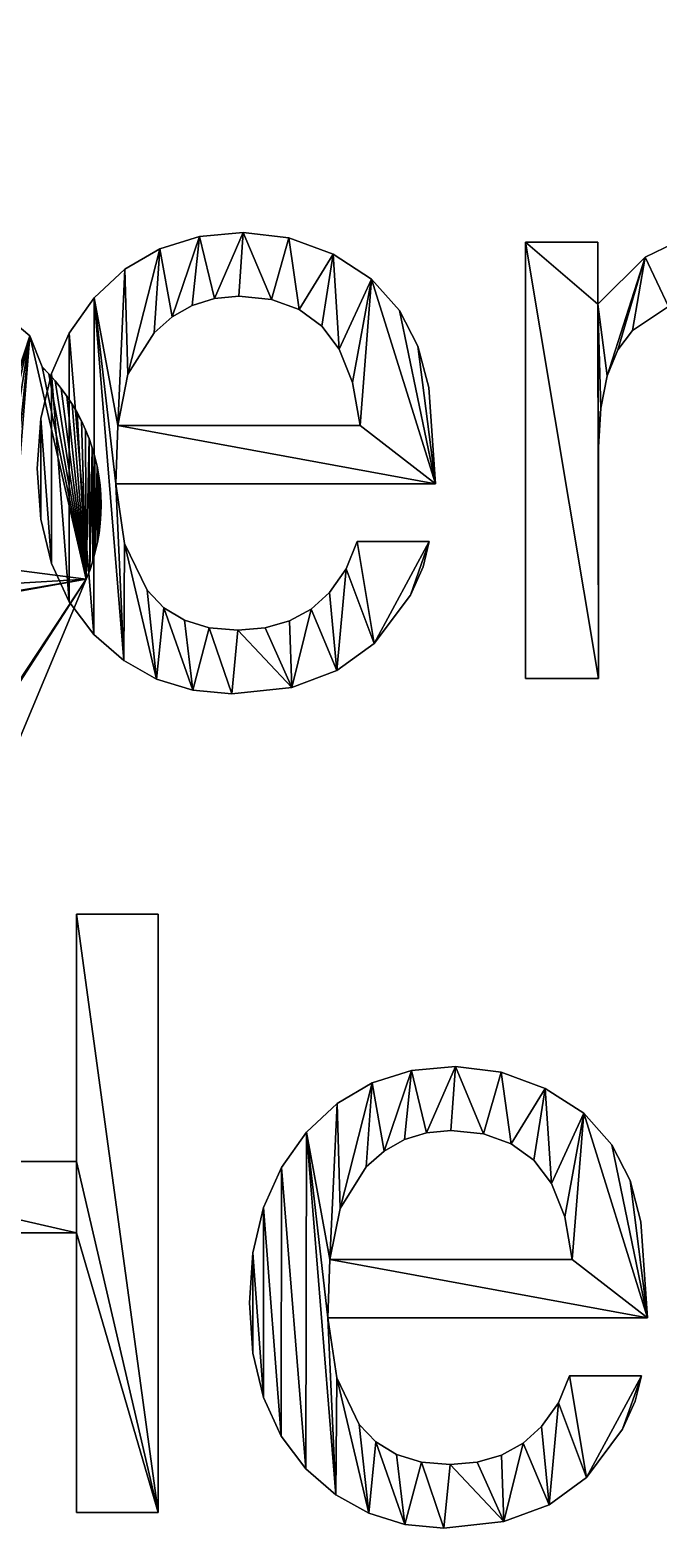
# Model space of a CAD drawing. Header units: millimetres. Extents: x -1 to 126, y -2 to 53.
# Drawn here: x 46.2 to 56.14, y 0.37 to 24.07 of the extents above; entities that cross this region are included whole.
import ezdxf

# ---------------------------------------------------------------- set-up
doc = ezdxf.new("R2010")
doc.units = ezdxf.units.MM
doc.layers.get('0').update_dxf_attribs({"true_color": 0xff5454})
doc.layers.add('pcb', color=7, linetype='Continuous', true_color=0x664400)

# ---------------------------------------------------------------- blocks, each defined once
blk = doc.blocks.new('Group_1')
at = {"color": 18, "true_color": 0x000000}
for p, q in [((48.284, 19.99, 0.051), (48.908, 20.184, 0.051)), ((48.908, 20.184, 0.051), (49.602, 20.249, 0.051)), ((49.602, 20.249, 0.051), (50.325, 20.163, 0.051)), ((50.325, 20.163, 0.051), (51.025, 19.904, 0.051)), ((47.729, 19.666, 0.051), (48.284, 19.99, 0.051)), ((51.025, 19.904, 0.051), (51.633, 19.509, 0.051)), ((54.066, 20.094, 0.051), (55.213, 20.094, 0.051)), ((54.066, 13.194, 0.051), (54.066, 20.094, 0.051)), ((55.213, 20.094, 0.051), (55.213, 19.115, 0.051)), ((47.244, 19.212, 0.051), (47.729, 19.666, 0.051)), ((51.633, 19.509, 0.051), (52.076, 19.012, 0.051)), ((46.849, 18.654, 0.051), (47.244, 19.212, 0.051)), ((49.147, 19.202, 0.051), (48.796, 19.093, 0.051)), ((49.531, 19.238, 0.051), (49.147, 19.202, 0.051)), ((50.048, 19.185, 0.051), (49.531, 19.238, 0.051)), ((48.796, 19.093, 0.051), (48.477, 18.913, 0.051)), ((50.486, 19.028, 0.051), (50.048, 19.185, 0.051)), ((50.844, 18.767, 0.051), (50.486, 19.028, 0.051)), ((52.076, 19.012, 0.051), (52.366, 18.447, 0.051)), ((56.332, 19.078, 0.051), (55.764, 18.696, 0.051)), ((48.477, 18.913, 0.051), (48.191, 18.661, 0.051)), ((51.122, 18.4, 0.051), (50.844, 18.767, 0.051)), ((46.567, 18.018, 0.051), (46.849, 18.654, 0.051)), ((48.191, 18.661, 0.051), (47.777, 18.006, 0.051)), ((55.764, 18.696, 0.051), (55.529, 18.39, 0.051)), ((51.333, 17.873, 0.051), (51.122, 18.4, 0.051)), ((55.529, 18.39, 0.051), (55.361, 17.981, 0.051)), ((46.398, 17.304, 0.051), (46.567, 18.018, 0.051)), ((47.777, 18.006, 0.051), (47.617, 17.195, 0.051)), ((51.451, 17.195, 0.051), (51.333, 17.873, 0.051)), ((55.361, 17.981, 0.051), (55.26, 17.469, 0.051)), ((46.342, 16.512, 0.051), (46.398, 17.304, 0.051)), ((47.617, 17.195, 0.051), (51.451, 17.195, 0.051)), ((46.398, 15.715, 0.051), (46.342, 16.512, 0.051)), ((52.643, 16.274, 0.051), (47.585, 16.274, 0.051)), ((46.566, 15.012, 0.051), (46.398, 15.715, 0.051)), ((51.232, 14.929, 0.051), (51.406, 15.359, 0.051)), ((51.406, 15.359, 0.051), (52.546, 15.359, 0.051)), ((52.546, 15.359, 0.051), (52.449, 14.957, 0.051)), ((46.845, 14.403, 0.051), (46.566, 15.012, 0.051)), ((50.968, 14.554, 0.051), (51.232, 14.929, 0.051)), ((52.449, 14.957, 0.051), (52.246, 14.512, 0.051)), ((48.081, 14.589, 0.051), (48.345, 14.312, 0.051)), ((50.674, 14.292, 0.051), (50.968, 14.554, 0.051)), ((47.237, 13.887, 0.051), (46.845, 14.403, 0.051)), ((48.345, 14.312, 0.051), (48.672, 14.113, 0.051)), ((50.335, 14.104, 0.051), (50.674, 14.292, 0.051)), ((48.672, 14.113, 0.051), (49.063, 13.994, 0.051)), ((49.063, 13.994, 0.051), (49.518, 13.955, 0.051)), ((49.518, 13.955, 0.051), (49.949, 13.992, 0.051)), ((49.949, 13.992, 0.051), (50.335, 14.104, 0.051)), ((47.71, 13.477, 0.051), (47.237, 13.887, 0.051)), ((48.231, 13.184, 0.051), (47.71, 13.477, 0.051)), ((48.802, 13.008, 0.051), (48.231, 13.184, 0.051)), ((55.226, 13.194, 0.051), (54.066, 13.194, 0.051)), ((49.421, 12.95, 0.051), (48.802, 13.008, 0.051)), ((46.961, 5.554, 0.051), (46.961, 9.464, 0.051)), ((46.961, 9.464, 0.051), (48.256, 9.464, 0.051)), ((48.256, 9.464, 0.051), (48.256, 0, 0.051)), ((51.641, 6.795, 0.051), (52.265, 6.99, 0.051)), ((52.265, 6.99, 0.051), (52.959, 7.055, 0.051)), ((52.959, 7.055, 0.051), (53.682, 6.968, 0.051)), ((53.682, 6.968, 0.051), (54.382, 6.71, 0.051)), ((51.086, 6.471, 0.051), (51.641, 6.795, 0.051)), ((54.382, 6.71, 0.051), (54.99, 6.315, 0.051)), ((50.601, 6.017, 0.051), (51.086, 6.471, 0.051)), ((54.99, 6.315, 0.051), (55.433, 5.818, 0.051)), ((50.206, 5.46, 0.051), (50.601, 6.017, 0.051)), ((52.504, 6.007, 0.051), (52.153, 5.899, 0.051)), ((52.888, 6.043, 0.051), (52.504, 6.007, 0.051)), ((53.405, 5.991, 0.051), (52.888, 6.043, 0.051)), ((53.843, 5.834, 0.051), (53.405, 5.991, 0.051)), ((51.834, 5.719, 0.051), (51.548, 5.467, 0.051)), ((52.153, 5.899, 0.051), (51.834, 5.719, 0.051)), ((54.201, 5.572, 0.051), (53.843, 5.834, 0.051)), ((55.433, 5.818, 0.051), (55.723, 5.252, 0.051)), ((42.038, 5.554, 0.051), (46.961, 5.554, 0.051)), ((49.924, 4.824, 0.051), (50.206, 5.46, 0.051)), ((51.548, 5.467, 0.051), (51.134, 4.812, 0.051)), ((54.479, 5.206, 0.051), (54.201, 5.572, 0.051)), ((54.69, 4.679, 0.051), (54.479, 5.206, 0.051)), ((49.755, 4.11, 0.051), (49.924, 4.824, 0.051)), ((51.134, 4.812, 0.051), (50.974, 4.001, 0.051)), ((54.808, 4.001, 0.051), (54.69, 4.679, 0.051)), ((46.961, 4.426, 0.051), (42.038, 4.426, 0.051)), ((46.961, 0, 0.051), (46.961, 4.426, 0.051)), ((49.699, 3.318, 0.051), (49.755, 4.11, 0.051)), ((50.974, 4.001, 0.051), (54.808, 4.001, 0.051)), ((49.755, 2.521, 0.051), (49.699, 3.318, 0.051)), ((56, 3.08, 0.051), (50.942, 3.08, 0.051)), ((49.923, 1.818, 0.051), (49.755, 2.521, 0.051)), ((54.589, 1.735, 0.051), (54.763, 2.165, 0.051)), ((54.763, 2.165, 0.051), (55.903, 2.165, 0.051)), ((55.903, 2.165, 0.051), (55.805, 1.763, 0.051)), ((50.202, 1.208, 0.051), (49.923, 1.818, 0.051)), ((54.324, 1.359, 0.051), (54.589, 1.735, 0.051)), ((55.805, 1.763, 0.051), (55.603, 1.318, 0.051)), ((50.594, 0.693, 0.051), (50.202, 1.208, 0.051)), ((51.438, 1.395, 0.051), (51.702, 1.117, 0.051)), ((54.031, 1.097, 0.051), (54.324, 1.359, 0.051)), ((51.702, 1.117, 0.051), (52.029, 0.919, 0.051)), ((53.691, 0.91, 0.051), (54.031, 1.097, 0.051)), ((52.029, 0.919, 0.051), (52.42, 0.8, 0.051)), ((52.42, 0.8, 0.051), (52.875, 0.76, 0.051)), ((52.875, 0.76, 0.051), (53.306, 0.798, 0.051)), ((53.306, 0.798, 0.051), (53.691, 0.91, 0.051)), ((51.067, 0.282, 0.051), (50.594, 0.693, 0.051)), ((51.588, -0.01, 0.051), (51.067, 0.282, 0.051)), ((48.256, 0, 0.051), (46.961, 0, 0.051)), ((52.159, -0.186, 0.051), (51.588, -0.01, 0.051)), ((52.778, -0.245, 0.051), (52.159, -0.186, 0.051))]:
    blk.add_line(p, q, dxfattribs=at)
for p, q in [((46.418, 18.12, 1.67), (46.226, 18.612, 1.67)), ((46.418, 18.12), (46.226, 18.612)), ((46.226, 18.612, 1.67), (46.226, 18.612)), ((46.418, 18.12, 1.67), (46.418, 18.12)), ((46.525, 18.012, 1.67), (46.525, 18.012)), ((46.626, 17.899, 1.67), (46.626, 17.899)), ((46.722, 17.781, 1.67), (46.722, 17.781)), ((46.812, 17.658, 1.67), (46.812, 17.658)), ((46.895, 17.532, 1.67), (46.895, 17.532)), ((46.972, 17.401, 1.67), (46.972, 17.401)), ((47.042, 17.266, 1.67), (47.042, 17.266)), ((47.106, 17.128, 1.67), (47.106, 17.128)), ((47.162, 16.987, 1.67), (47.162, 16.987)), ((47.211, 16.843, 1.67), (47.211, 16.843)), ((47.253, 16.697, 1.67), (47.253, 16.697)), ((47.288, 16.549, 1.67), (47.288, 16.549)), ((47.315, 16.4, 1.67), (47.315, 16.4)), ((47.335, 16.249, 1.67), (47.335, 16.249)), ((47.347, 16.098, 1.67), (47.347, 16.098)), ((47.352, 15.946, 1.67), (47.352, 15.946)), ((47.338, 15.642, 1.67), (47.338, 15.642)), ((47.349, 15.794, 1.67), (47.349, 15.794)), ((47.32, 15.492, 1.67), (47.32, 15.492)), ((47.26, 15.194, 1.67), (47.26, 15.194)), ((47.294, 15.342, 1.67), (47.294, 15.342)), ((47.22, 15.047, 1.67), (47.22, 15.047)), ((41.729, 1.882, 1.67), (47.117, 14.762, 1.67)), ((41.729, 1.882), (47.117, 14.762)), ((47.117, 14.762, 1.67), (47.117, 14.762)), ((47.172, 14.903, 1.67), (47.172, 14.903))]:
    blk.add_line(p, q)
for points in [[(55.213, 19.115, 0.051), (55.961, 19.856, 0.051), (56.573, 20.151, 0.051)], [(52.366, 18.447, 0.051), (52.54, 17.794, 0.051), (52.643, 16.274, 0.051)], [(55.26, 17.469, 0.051), (55.226, 16.854, 0.051), (55.226, 13.194, 0.051)], [(47.585, 16.274, 0.051), (47.725, 15.328, 0.051), (48.081, 14.589, 0.051)], [(52.246, 14.512, 0.051), (51.676, 13.749, 0.051), (51.085, 13.317, 0.051)], [(51.085, 13.317, 0.051), (50.368, 13.053, 0.051), (49.421, 12.95, 0.051)], [(55.723, 5.252, 0.051), (55.896, 4.6, 0.051), (56, 3.08, 0.051)], [(50.942, 3.08, 0.051), (51.082, 2.133, 0.051), (51.438, 1.395, 0.051)], [(55.603, 1.318, 0.051), (55.033, 0.554, 0.051), (54.442, 0.122, 0.051)], [(54.442, 0.122, 0.051), (53.725, -0.142, 0.051), (52.778, -0.245, 0.051)]]:
    blk.add_polyline3d(points, dxfattribs=at)
for centre in [(44.322, 15.932, 1.67), (44.322, 15.932)]:
    blk.add_arc(centre, 3.029, 337.2774, 46.2406)
at = {"color": 97, "true_color": 0x297243}
mesh = blk.add_polyface(dxfattribs=at)
corners = [(40.353, 3.917), (40.398, 1.412), (40.324, 1.448), (40.413, 3.692), (40.474, 1.381), (40.578, 3.527), (40.552, 1.357), (40.632, 1.339), (40.803, 3.467), (40.713, 1.328), (40.795, 1.323), (40.877, 1.324), (41.028, 3.527), (40.959, 1.332), (41.039, 1.347), (41.192, 3.692), (41.119, 1.368), (41.196, 1.396), (41.253, 3.917), (41.271, 1.429), (42.916, 18.941), (43.028, 9.306), (42.803, 9.367), (43.141, 18.551), (43.192, 9.142), (43.366, 18.491), (43.253, 8.917), (40.066, 1.648), (40.626, 23.451), (40.124, 1.591), (40.187, 1.538), (40.254, 1.49), (40.413, 4.142), (40.578, 4.306), (40.803, 4.367), (41.313, 20.06), (41.028, 4.306), (41.192, 4.142), (42.353, 8.917), (42.413, 9.142), (42.578, 9.306), (41.343, 1.468), (41.367, 19.857), (41.411, 1.513), (41.516, 19.708), (41.476, 1.563), (41.537, 1.619), (41.719, 19.654), (41.593, 1.679), (41.644, 1.743), (41.689, 1.811), (41.729, 1.882), (41.922, 19.708), (42.413, 8.692), (42.578, 8.527), (42.803, 8.467), (43.028, 8.527), (43.192, 8.692), (47.117, 14.762), (45.477, 14.467), (45.252, 14.527), (45.087, 14.692), (38.976, 19.708), (39.179, 19.654), (39.382, 19.708), (39.53, 19.857)]
mesh.append_faces([[corners[k] for k in face] for face in [(1, 3, 4), (4, 5, 6), (6, 5, 7), (7, 8, 9), (9, 8, 10), (10, 8, 11), (11, 12, 13), (13, 12, 14), (14, 15, 16), (16, 15, 17), (17, 18, 19), (21, 23, 24), (24, 25, 26), (27, 28, 29), (29, 28, 30), (30, 28, 31), (31, 0, 2), (0, 28, 32), (32, 28, 33), (33, 28, 34), (34, 35, 36), (36, 35, 37), (37, 35, 18), (38, 20, 39), (39, 20, 40), (40, 20, 22), (41, 42, 43), (43, 44, 45), (45, 44, 46), (46, 47, 48), (48, 47, 49), (49, 47, 50), (50, 47, 51), (51, 57, 58), (59, 26, 60), (60, 26, 61)]], dxfattribs={"vtx0": -1, "vtx1": -1, "color": 97})
mesh.append_faces([[corners[k] for k in face] for face in [(31, 28, 0), (18, 35, 19), (51, 52, 38), (58, 26, 59)]], dxfattribs={"vtx0": -1, "vtx1": -1, "vtx2": -1, "color": 97})
mesh.append_faces([[corners[k] for k in face] for face in [(0, 1, 2), (1, 0, 3), (4, 3, 5), (7, 5, 8), (11, 8, 12), (14, 12, 15), (17, 15, 18), (20, 21, 22), (35, 41, 19), (43, 42, 44), (46, 44, 47), (51, 38, 53), (51, 53, 54), (51, 54, 55), (51, 55, 56), (51, 56, 57), (58, 57, 26), (27, 62, 63), (27, 63, 64), (27, 64, 65)]], dxfattribs={"vtx0": -1, "vtx2": -1, "color": 97})
at = {"color": 97, "true_color": 0x3b7a44}
mesh = blk.add_polyface(dxfattribs=at)
corners = [(38.976, 19.708, 1.67), (40.066, 1.648, 1.67), (39.179, 19.654, 1.67), (39.382, 19.708, 1.67), (39.53, 19.857, 1.67), (40.398, 1.412, 1.67), (40.353, 3.917, 1.67), (40.324, 1.448, 1.67), (40.413, 3.692, 1.67), (40.474, 1.381, 1.67), (40.578, 3.527, 1.67), (40.552, 1.357, 1.67), (40.632, 1.339, 1.67), (40.803, 3.467, 1.67), (40.713, 1.328, 1.67), (40.795, 1.323, 1.67), (40.877, 1.324, 1.67), (41.028, 3.527, 1.67), (40.959, 1.332, 1.67), (41.039, 1.347, 1.67), (41.192, 3.692, 1.67), (41.119, 1.368, 1.67), (41.196, 1.396, 1.67), (41.253, 3.917, 1.67), (41.271, 1.429, 1.67), (40.626, 23.451, 1.67), (40.124, 1.591, 1.67), (40.187, 1.538, 1.67), (40.254, 1.49, 1.67), (40.413, 4.142, 1.67), (40.578, 4.306, 1.67), (40.803, 4.367, 1.67), (41.313, 20.06, 1.67), (41.028, 4.306, 1.67), (41.192, 4.142, 1.67), (42.916, 18.941, 1.67), (42.353, 8.917, 1.67), (42.413, 9.142, 1.67), (42.578, 9.306, 1.67), (42.803, 9.367, 1.67), (43.028, 9.306, 1.67), (43.141, 18.551, 1.67), (43.192, 9.142, 1.67), (43.366, 18.491, 1.67), (43.253, 8.917, 1.67), (41.343, 1.468, 1.67), (41.367, 19.857, 1.67), (41.411, 1.513, 1.67), (41.516, 19.708, 1.67), (41.476, 1.563, 1.67), (41.537, 1.619, 1.67), (41.719, 19.654, 1.67), (41.593, 1.679, 1.67), (41.644, 1.743, 1.67), (41.689, 1.811, 1.67), (41.729, 1.882, 1.67), (41.922, 19.708, 1.67), (42.413, 8.692, 1.67), (42.578, 8.527, 1.67), (42.803, 8.467, 1.67), (43.028, 8.527, 1.67), (43.192, 8.692, 1.67), (47.117, 14.762, 1.67), (45.477, 14.467, 1.67), (45.252, 14.527, 1.67), (45.087, 14.692, 1.67)]
mesh.append_faces([[corners[k] for k in face] for face in [(0, 1, 2), (2, 1, 3), (3, 1, 4), (5, 6, 7), (6, 5, 8), (8, 9, 10), (10, 12, 13), (13, 16, 17), (17, 19, 20), (20, 22, 23), (40, 35, 39), (45, 32, 24), (46, 47, 48), (48, 50, 51), (36, 55, 57), (57, 55, 58), (58, 55, 59), (59, 55, 60), (60, 55, 61), (61, 62, 44)]], dxfattribs={"vtx0": -1, "vtx1": -1, "color": 97})
mesh.append_faces([[corners[k] for k in face] for face in [(25, 28, 6), (32, 23, 24), (56, 55, 36), (44, 62, 63)]], dxfattribs={"vtx0": -1, "vtx1": -1, "vtx2": -1, "color": 97})
mesh.append_faces([[corners[k] for k in face] for face in [(8, 5, 9), (10, 9, 11), (10, 11, 12), (13, 12, 14), (13, 14, 15), (13, 15, 16), (17, 16, 18), (17, 18, 19), (20, 19, 21), (20, 21, 22), (23, 22, 24), (25, 1, 26), (25, 26, 27), (25, 27, 28), (6, 28, 7), (25, 6, 29), (25, 29, 30), (25, 30, 31), (32, 31, 33), (32, 33, 34), (32, 34, 23), (35, 36, 37), (35, 37, 38), (35, 38, 39), (41, 40, 42), (43, 42, 44), (46, 45, 47), (48, 47, 49), (48, 49, 50), (51, 50, 52), (51, 52, 53), (51, 53, 54), (51, 54, 55), (61, 55, 62), (44, 63, 64), (44, 64, 65)]], dxfattribs={"vtx0": -1, "vtx2": -1, "color": 97})
at = {"color": 97, "true_color": 0x297243}
mesh = blk.add_polyface(dxfattribs=at)
corners = [(43.028, 9.306), (42.916, 18.941), (42.976, 18.716), (43.141, 18.551), (43.192, 9.142), (43.366, 18.491), (39.585, 20.06), (40.626, 23.451), (40.066, 1.648), (40.803, 4.367), (41.313, 20.06), (42.07, 20.263), (43.4, 21.001), (42.125, 20.06), (42.353, 8.917), (42.976, 19.166), (43.141, 19.33), (43.366, 19.391), (43.591, 19.33), (44.806, 19.798), (43.755, 19.166), (43.816, 18.941), (45.087, 15.142), (45.027, 14.917), (46.226, 18.612), (45.252, 15.306), (45.477, 15.367), (45.702, 15.306), (45.866, 15.142), (45.927, 14.917), (41.343, 1.468), (41.367, 19.857), (41.729, 1.882), (41.719, 19.654), (41.922, 19.708), (42.07, 19.857), (45.087, 14.692), (43.253, 8.917), (43.591, 18.551), (43.755, 18.716), (47.117, 14.762), (45.477, 14.467), (45.702, 14.527), (45.866, 14.692), (46.418, 18.12), (46.525, 18.012), (46.626, 17.899), (46.722, 17.781), (46.812, 17.658), (46.895, 17.532), (46.972, 17.401), (47.042, 17.266), (47.106, 17.128), (47.162, 16.987), (47.172, 14.903), (47.211, 16.843), (47.22, 15.047), (47.253, 16.697), (47.26, 15.194), (47.288, 16.549), (47.294, 15.342), (47.315, 16.4), (47.32, 15.492), (47.335, 16.249), (47.338, 15.642), (47.347, 16.098), (47.349, 15.794), (47.352, 15.946), (39.53, 19.857)]
mesh.append_faces([[corners[k] for k in face] for face in [(66, 65, 67)]], dxfattribs={"vtx0": -1, "color": 97})
mesh.append_faces([[corners[k] for k in face] for face in [(11, 12, 13), (1, 12, 15), (15, 12, 16), (16, 12, 17), (17, 12, 18), (18, 19, 20), (20, 19, 21), (22, 24, 25), (25, 24, 26), (26, 24, 27), (27, 24, 28), (28, 24, 29), (36, 21, 23), (40, 53, 54), (54, 55, 56), (56, 57, 58), (58, 59, 60), (60, 61, 62), (62, 63, 64), (64, 65, 66)]], dxfattribs={"vtx0": -1, "vtx1": -1, "color": 97})
mesh.append_faces([[corners[k] for k in face] for face in [(6, 7, 8), (9, 7, 10), (13, 12, 1), (13, 1, 14), (36, 37, 5), (23, 21, 19), (40, 29, 24)]], dxfattribs={"vtx0": -1, "vtx1": -1, "vtx2": -1, "color": 97})
mesh.append_faces([[corners[k] for k in face] for face in [(0, 1, 2), (0, 2, 3), (4, 3, 5), (18, 12, 19), (19, 22, 23), (22, 19, 24), (30, 10, 31), (32, 33, 34), (14, 34, 35), (14, 35, 13), (36, 5, 38), (36, 38, 39), (36, 39, 21), (40, 41, 42), (40, 42, 43), (40, 43, 29), (40, 24, 44), (40, 44, 45), (40, 45, 46), (40, 46, 47), (40, 47, 48), (40, 48, 49), (40, 49, 50), (40, 50, 51), (40, 51, 52), (40, 52, 53), (54, 53, 55), (56, 55, 57), (58, 57, 59), (60, 59, 61), (62, 61, 63), (64, 63, 65), (8, 68, 6)]], dxfattribs={"vtx0": -1, "vtx2": -1, "color": 97})
at = {"color": 97, "true_color": 0x3b7a44}
mesh = blk.add_polyface(dxfattribs=at)
corners = [(39.53, 19.857, 1.67), (40.066, 1.648, 1.67), (39.585, 20.06, 1.67), (40.626, 23.451, 1.67), (40.803, 4.367, 1.67), (41.313, 20.06, 1.67), (43.4, 21.001, 1.67), (42.07, 20.263, 1.67), (42.125, 20.06, 1.67), (42.916, 18.941, 1.67), (42.353, 8.917, 1.67), (42.976, 19.166, 1.67), (43.141, 19.33, 1.67), (43.366, 19.391, 1.67), (43.591, 19.33, 1.67), (44.806, 19.798, 1.67), (43.755, 19.166, 1.67), (43.816, 18.941, 1.67), (43.028, 9.306, 1.67), (42.976, 18.716, 1.67), (43.141, 18.551, 1.67), (43.192, 9.142, 1.67), (43.366, 18.491, 1.67), (41.343, 1.468, 1.67), (41.367, 19.857, 1.67), (41.719, 19.654, 1.67), (41.729, 1.882, 1.67), (41.922, 19.708, 1.67), (42.07, 19.857, 1.67), (43.253, 8.917, 1.67), (45.087, 14.692, 1.67), (43.591, 18.551, 1.67), (43.755, 18.716, 1.67), (45.027, 14.917, 1.67), (45.477, 14.467, 1.67), (47.117, 14.762, 1.67), (45.702, 14.527, 1.67), (45.866, 14.692, 1.67), (45.927, 14.917, 1.67), (46.226, 18.612, 1.67), (46.418, 18.12, 1.67), (46.525, 18.012, 1.67), (46.626, 17.899, 1.67), (46.722, 17.781, 1.67), (46.812, 17.658, 1.67), (46.895, 17.532, 1.67), (46.972, 17.401, 1.67), (47.042, 17.266, 1.67), (47.106, 17.128, 1.67), (47.162, 16.987, 1.67), (47.172, 14.903, 1.67), (47.211, 16.843, 1.67), (47.22, 15.047, 1.67), (47.253, 16.697, 1.67), (47.26, 15.194, 1.67), (47.288, 16.549, 1.67), (47.294, 15.342, 1.67), (47.315, 16.4, 1.67), (47.32, 15.492, 1.67), (47.335, 16.249, 1.67), (47.338, 15.642, 1.67), (47.347, 16.098, 1.67), (47.349, 15.794, 1.67), (47.352, 15.946, 1.67), (45.087, 15.142, 1.67), (45.252, 15.306, 1.67), (45.477, 15.367, 1.67), (45.702, 15.306, 1.67), (45.866, 15.142, 1.67)]
mesh.append_faces([[corners[k] for k in face] for face in [(61, 62, 63)]], dxfattribs={"vtx0": -1, "color": 97})
mesh.append_faces([[corners[k] for k in face] for face in [(0, 1, 2), (6, 14, 15), (9, 18, 19), (19, 18, 20), (20, 21, 22), (5, 23, 24), (25, 26, 27), (27, 10, 28), (28, 10, 8), (22, 30, 31), (31, 30, 32), (32, 30, 17), (34, 35, 36), (36, 35, 37), (37, 35, 38), (39, 35, 40), (40, 35, 41), (41, 35, 42), (42, 35, 43), (43, 35, 44), (44, 35, 45), (45, 35, 46), (46, 35, 47), (47, 35, 48), (48, 35, 49), (49, 50, 51), (51, 52, 53), (53, 54, 55), (55, 56, 57), (57, 58, 59), (59, 60, 61), (15, 64, 39), (64, 15, 33)]], dxfattribs={"vtx0": -1, "vtx1": -1, "color": 97})
mesh.append_faces([[corners[k] for k in face] for face in [(3, 2, 1), (3, 4, 5), (6, 8, 9), (9, 8, 10), (29, 30, 22), (17, 33, 15), (38, 35, 39)]], dxfattribs={"vtx0": -1, "vtx1": -1, "vtx2": -1, "color": 97})
mesh.append_faces([[corners[k] for k in face] for face in [(6, 7, 8), (6, 9, 11), (6, 11, 12), (6, 12, 13), (6, 13, 14), (15, 14, 16), (15, 16, 17), (17, 30, 33), (49, 35, 50), (51, 50, 52), (53, 52, 54), (55, 54, 56), (57, 56, 58), (59, 58, 60), (61, 60, 62), (39, 64, 65), (39, 65, 66), (39, 66, 67), (39, 67, 68), (39, 68, 38)]], dxfattribs={"vtx0": -1, "vtx2": -1, "color": 97})
at = {"color": 18, "true_color": 0x000000}
mesh = blk.add_polyface(dxfattribs=at)
corners = [(46.398, 15.715, 0.051), (46.398, 17.304, 0.051), (46.342, 16.512, 0.051), (46.566, 15.012, 0.051), (46.567, 18.018, 0.051), (46.845, 14.403, 0.051), (46.849, 18.654, 0.051), (47.237, 13.887, 0.051), (47.244, 19.212, 0.051), (47.71, 13.477, 0.051), (47.585, 16.274, 0.051), (47.725, 15.328, 0.051), (48.231, 13.184, 0.051), (48.081, 14.589, 0.051), (48.345, 14.312, 0.051), (48.802, 13.008, 0.051), (48.672, 14.113, 0.051), (49.063, 13.994, 0.051), (49.421, 12.95, 0.051), (49.518, 13.955, 0.051), (50.368, 13.053, 0.051), (49.949, 13.992, 0.051), (50.335, 14.104, 0.051), (50.674, 14.292, 0.051), (51.085, 13.317, 0.051), (50.968, 14.554, 0.051), (51.232, 14.929, 0.051), (51.676, 13.749, 0.051), (51.406, 15.359, 0.051), (52.546, 15.359, 0.051), (52.246, 14.512, 0.051), (52.449, 14.957, 0.051), (52.643, 16.274, 0.051), (47.617, 17.195, 0.051), (51.451, 17.195, 0.051), (51.633, 19.509, 0.051), (52.076, 19.012, 0.051), (52.366, 18.447, 0.051), (52.54, 17.794, 0.051), (47.729, 19.666, 0.051), (47.777, 18.006, 0.051), (48.284, 19.99, 0.051), (48.191, 18.661, 0.051), (48.477, 18.913, 0.051), (48.908, 20.184, 0.051), (48.796, 19.093, 0.051), (49.147, 19.202, 0.051), (49.602, 20.249, 0.051), (49.531, 19.238, 0.051), (50.048, 19.185, 0.051), (50.325, 20.163, 0.051), (50.486, 19.028, 0.051), (51.025, 19.904, 0.051), (50.844, 18.767, 0.051), (51.122, 18.4, 0.051), (51.333, 17.873, 0.051)]
mesh.append_faces([[corners[k] for k in face] for face in [(0, 1, 2), (29, 30, 31), (37, 32, 38)]], dxfattribs={"vtx0": -1, "color": 18})
mesh.append_faces([[corners[k] for k in face] for face in [(1, 3, 4), (4, 5, 6), (6, 7, 8), (10, 9, 11), (11, 12, 13), (13, 12, 14), (14, 15, 16), (16, 15, 17), (17, 18, 19), (19, 20, 21), (21, 20, 22), (22, 20, 23), (23, 24, 25), (25, 24, 26), (26, 27, 28), (28, 27, 29), (32, 33, 10), (33, 32, 34), (35, 32, 36), (36, 32, 37), (8, 33, 39), (39, 40, 41), (41, 43, 44), (44, 46, 47), (47, 49, 50), (50, 51, 52), (52, 54, 35)]], dxfattribs={"vtx0": -1, "vtx1": -1, "color": 18})
mesh.append_faces([[corners[k] for k in face] for face in [(8, 9, 10), (34, 32, 35), (33, 8, 10)]], dxfattribs={"vtx0": -1, "vtx1": -1, "vtx2": -1, "color": 18})
mesh.append_faces([[corners[k] for k in face] for face in [(1, 0, 3), (4, 3, 5), (6, 5, 7), (8, 7, 9), (11, 9, 12), (14, 12, 15), (17, 15, 18), (19, 18, 20), (23, 20, 24), (26, 24, 27), (29, 27, 30), (39, 33, 40), (41, 40, 42), (41, 42, 43), (44, 43, 45), (44, 45, 46), (47, 46, 48), (47, 48, 49), (50, 49, 51), (52, 51, 53), (52, 53, 54), (35, 54, 55), (35, 55, 34)]], dxfattribs={"vtx0": -1, "vtx2": -1, "color": 18})
mesh = blk.add_polyface(dxfattribs=at)
corners = [(63.35, 13.194, 0.051), (62.145, 17.988, 0.051), (62.145, 13.194, 0.051), (62.355, 19.998, 0.051), (62.773, 19.684, 0.051), (63.08, 19.244, 0.051), (63.283, 18.609, 0.051), (63.35, 17.788, 0.051), (59.291, 13.194, 0.051), (58.112, 17.698, 0.051), (58.112, 13.194, 0.051), (58.589, 19.843, 0.051), (58.86, 19.557, 0.051), (59.105, 19.16, 0.051), (59.291, 17.208, 0.051), (59.525, 19.643, 0.051), (59.415, 18.125, 0.051), (59.569, 18.468, 0.051), (60.013, 19.982, 0.051), (59.784, 18.735, 0.051), (60.325, 19.078, 0.051), (60.567, 20.182, 0.051), (60.96, 19.193, 0.051), (61.185, 20.249, 0.051), (61.418, 19.128, 0.051), (61.826, 20.186, 0.051), (61.801, 18.935, 0.051), (62.059, 18.569, 0.051), (55.226, 13.194, 0.051), (54.066, 20.094, 0.051), (54.066, 13.194, 0.051), (55.213, 19.115, 0.051), (55.226, 16.854, 0.051), (55.26, 17.469, 0.051), (55.361, 17.981, 0.051), (55.961, 19.856, 0.051), (55.529, 18.39, 0.051), (55.764, 18.696, 0.051), (56.332, 19.078, 0.051), (56.573, 20.151, 0.051), (56.959, 19.205, 0.051), (57.262, 20.249, 0.051), (57.566, 19.085, 0.051), (58.006, 20.148, 0.051), (57.784, 18.934, 0.051), (57.945, 18.722, 0.051), (58.07, 18.305, 0.051), (55.213, 20.094, 0.051)]
mesh.append_faces([[corners[k] for k in face] for face in [(0, 1, 2), (6, 0, 7), (8, 9, 10), (28, 29, 30)]], dxfattribs={"vtx0": -1, "color": 18})
mesh.append_faces([[corners[k] for k in face] for face in [(3, 0, 4), (4, 0, 5), (5, 0, 6), (11, 8, 12), (12, 8, 13), (13, 14, 15), (15, 17, 18), (18, 20, 21), (21, 22, 23), (23, 24, 25), (25, 27, 3), (31, 34, 35), (35, 38, 39), (39, 40, 41), (41, 42, 43), (43, 46, 11)]], dxfattribs={"vtx0": -1, "vtx1": -1, "color": 18})
mesh.append_faces([[corners[k] for k in face] for face in [(1, 0, 3), (9, 8, 11), (29, 28, 31)]], dxfattribs={"vtx0": -1, "vtx1": -1, "vtx2": -1, "color": 18})
mesh.append_faces([[corners[k] for k in face] for face in [(13, 8, 14), (15, 14, 16), (15, 16, 17), (18, 17, 19), (18, 19, 20), (21, 20, 22), (23, 22, 24), (25, 24, 26), (25, 26, 27), (3, 27, 1), (31, 28, 32), (31, 32, 33), (31, 33, 34), (35, 34, 36), (35, 36, 37), (35, 37, 38), (39, 38, 40), (41, 40, 42), (43, 42, 44), (43, 44, 45), (43, 45, 46), (11, 46, 9)]], dxfattribs={"vtx0": -1, "vtx2": -1, "color": 18})
mesh.append_faces([[corners[k] for k in face] for face in [(47, 29, 31)]], dxfattribs={"vtx1": -1, "color": 18})
at = {"color": 129, "true_color": 0x266844}
mesh = blk.add_polyface(dxfattribs=at)
corners = [(44.806, 19.798, 1.67), (46.226, 18.612), (44.806, 19.798), (46.226, 18.612, 1.67)]
mesh.append_faces([[corners[k] for k in face] for face in [(0, 1, 2), (1, 0, 3)]], dxfattribs={"vtx0": -1, "color": 129})
mesh = blk.add_polyface(dxfattribs=at)
corners = [(46.226, 18.612), (46.418, 18.12, 1.67), (46.418, 18.12), (46.226, 18.612, 1.67)]
mesh.append_faces([[corners[k] for k in face] for face in [(0, 1, 2), (1, 0, 3)]], dxfattribs={"vtx0": -1, "color": 129})
mesh = blk.add_polyface(dxfattribs=at)
corners = [(46.418, 18.12), (46.525, 18.012, 1.67), (46.525, 18.012), (46.418, 18.12, 1.67)]
mesh.append_faces([[corners[k] for k in face] for face in [(0, 1, 2), (1, 0, 3)]], dxfattribs={"vtx0": -1, "color": 129})
mesh = blk.add_polyface(dxfattribs=at)
corners = [(46.525, 18.012), (46.626, 17.899, 1.67), (46.626, 17.899), (46.525, 18.012, 1.67)]
mesh.append_faces([[corners[k] for k in face] for face in [(0, 1, 2), (1, 0, 3)]], dxfattribs={"vtx0": -1, "color": 129})
mesh = blk.add_polyface(dxfattribs=at)
corners = [(46.626, 17.899), (46.722, 17.781, 1.67), (46.722, 17.781), (46.626, 17.899, 1.67)]
mesh.append_faces([[corners[k] for k in face] for face in [(0, 1, 2), (1, 0, 3)]], dxfattribs={"vtx0": -1, "color": 129})
mesh = blk.add_polyface(dxfattribs=at)
corners = [(46.722, 17.781), (46.812, 17.658, 1.67), (46.812, 17.658), (46.722, 17.781, 1.67)]
mesh.append_faces([[corners[k] for k in face] for face in [(0, 1, 2), (1, 0, 3)]], dxfattribs={"vtx0": -1, "color": 129})
mesh = blk.add_polyface(dxfattribs=at)
corners = [(46.812, 17.658), (46.895, 17.532, 1.67), (46.895, 17.532), (46.812, 17.658, 1.67)]
mesh.append_faces([[corners[k] for k in face] for face in [(0, 1, 2), (1, 0, 3)]], dxfattribs={"vtx0": -1, "color": 129})
mesh = blk.add_polyface(dxfattribs=at)
corners = [(46.895, 17.532), (46.972, 17.401, 1.67), (46.972, 17.401), (46.895, 17.532, 1.67)]
mesh.append_faces([[corners[k] for k in face] for face in [(0, 1, 2), (1, 0, 3)]], dxfattribs={"vtx0": -1, "color": 129})
mesh = blk.add_polyface(dxfattribs=at)
corners = [(46.972, 17.401), (47.042, 17.266, 1.67), (47.042, 17.266), (46.972, 17.401, 1.67)]
mesh.append_faces([[corners[k] for k in face] for face in [(0, 1, 2), (1, 0, 3)]], dxfattribs={"vtx0": -1, "color": 129})
mesh = blk.add_polyface(dxfattribs=at)
corners = [(47.042, 17.266), (47.106, 17.128, 1.67), (47.106, 17.128), (47.042, 17.266, 1.67)]
mesh.append_faces([[corners[k] for k in face] for face in [(0, 1, 2), (1, 0, 3)]], dxfattribs={"vtx0": -1, "color": 129})
mesh = blk.add_polyface(dxfattribs=at)
corners = [(47.106, 17.128), (47.162, 16.987, 1.67), (47.162, 16.987), (47.106, 17.128, 1.67)]
mesh.append_faces([[corners[k] for k in face] for face in [(0, 1, 2), (1, 0, 3)]], dxfattribs={"vtx0": -1, "color": 129})
mesh = blk.add_polyface(dxfattribs=at)
corners = [(47.162, 16.987), (47.211, 16.843, 1.67), (47.211, 16.843), (47.162, 16.987, 1.67)]
mesh.append_faces([[corners[k] for k in face] for face in [(0, 1, 2), (1, 0, 3)]], dxfattribs={"vtx0": -1, "color": 129})
mesh = blk.add_polyface(dxfattribs=at)
corners = [(47.211, 16.843), (47.253, 16.697, 1.67), (47.253, 16.697), (47.211, 16.843, 1.67)]
mesh.append_faces([[corners[k] for k in face] for face in [(0, 1, 2), (1, 0, 3)]], dxfattribs={"vtx0": -1, "color": 129})
mesh = blk.add_polyface(dxfattribs=at)
corners = [(47.253, 16.697), (47.288, 16.549, 1.67), (47.288, 16.549), (47.253, 16.697, 1.67)]
mesh.append_faces([[corners[k] for k in face] for face in [(0, 1, 2), (1, 0, 3)]], dxfattribs={"vtx0": -1, "color": 129})
mesh = blk.add_polyface(dxfattribs=at)
corners = [(47.288, 16.549), (47.315, 16.4, 1.67), (47.315, 16.4), (47.288, 16.549, 1.67)]
mesh.append_faces([[corners[k] for k in face] for face in [(0, 1, 2), (1, 0, 3)]], dxfattribs={"vtx0": -1, "color": 129})
mesh = blk.add_polyface(dxfattribs=at)
corners = [(47.315, 16.4), (47.335, 16.249, 1.67), (47.335, 16.249), (47.315, 16.4, 1.67)]
mesh.append_faces([[corners[k] for k in face] for face in [(0, 1, 2), (1, 0, 3)]], dxfattribs={"vtx0": -1, "color": 129})
mesh = blk.add_polyface(dxfattribs=at)
corners = [(47.335, 16.249), (47.347, 16.098, 1.67), (47.347, 16.098), (47.335, 16.249, 1.67)]
mesh.append_faces([[corners[k] for k in face] for face in [(0, 1, 2), (1, 0, 3)]], dxfattribs={"vtx0": -1, "color": 129})
mesh = blk.add_polyface(dxfattribs=at)
corners = [(47.347, 16.098), (47.352, 15.946, 1.67), (47.352, 15.946), (47.347, 16.098, 1.67)]
mesh.append_faces([[corners[k] for k in face] for face in [(0, 1, 2), (1, 0, 3)]], dxfattribs={"vtx0": -1, "color": 129})
mesh = blk.add_polyface(dxfattribs=at)
corners = [(47.352, 15.946), (47.349, 15.794, 1.67), (47.349, 15.794), (47.352, 15.946, 1.67)]
mesh.append_faces([[corners[k] for k in face] for face in [(0, 1, 2), (1, 0, 3)]], dxfattribs={"vtx0": -1, "color": 129})
mesh = blk.add_polyface(dxfattribs=at)
corners = [(47.338, 15.642), (47.32, 15.492, 1.67), (47.32, 15.492), (47.338, 15.642, 1.67)]
mesh.append_faces([[corners[k] for k in face] for face in [(0, 1, 2), (1, 0, 3)]], dxfattribs={"vtx0": -1, "color": 129})
mesh = blk.add_polyface(dxfattribs=at)
corners = [(47.349, 15.794), (47.338, 15.642, 1.67), (47.338, 15.642), (47.349, 15.794, 1.67)]
mesh.append_faces([[corners[k] for k in face] for face in [(0, 1, 2), (1, 0, 3)]], dxfattribs={"vtx0": -1, "color": 129})
mesh = blk.add_polyface(dxfattribs=at)
corners = [(47.32, 15.492), (47.294, 15.342, 1.67), (47.294, 15.342), (47.32, 15.492, 1.67)]
mesh.append_faces([[corners[k] for k in face] for face in [(0, 1, 2), (1, 0, 3)]], dxfattribs={"vtx0": -1, "color": 129})
mesh = blk.add_polyface(dxfattribs=at)
corners = [(47.26, 15.194), (47.22, 15.047, 1.67), (47.22, 15.047), (47.26, 15.194, 1.67)]
mesh.append_faces([[corners[k] for k in face] for face in [(0, 1, 2), (1, 0, 3)]], dxfattribs={"vtx0": -1, "color": 129})
mesh = blk.add_polyface(dxfattribs=at)
corners = [(47.294, 15.342), (47.26, 15.194, 1.67), (47.26, 15.194), (47.294, 15.342, 1.67)]
mesh.append_faces([[corners[k] for k in face] for face in [(0, 1, 2), (1, 0, 3)]], dxfattribs={"vtx0": -1, "color": 129})
mesh = blk.add_polyface(dxfattribs=at)
corners = [(47.22, 15.047), (47.172, 14.903, 1.67), (47.172, 14.903), (47.22, 15.047, 1.67)]
mesh.append_faces([[corners[k] for k in face] for face in [(0, 1, 2), (1, 0, 3)]], dxfattribs={"vtx0": -1, "color": 129})
mesh = blk.add_polyface(dxfattribs=at)
corners = [(47.117, 14.762), (41.729, 1.882, 1.67), (41.729, 1.882), (47.117, 14.762, 1.67)]
mesh.append_faces([[corners[k] for k in face] for face in [(0, 1, 2), (1, 0, 3)]], dxfattribs={"vtx0": -1, "color": 129})
mesh = blk.add_polyface(dxfattribs=at)
corners = [(47.172, 14.903), (47.117, 14.762, 1.67), (47.117, 14.762), (47.172, 14.903, 1.67)]
mesh.append_faces([[corners[k] for k in face] for face in [(0, 1, 2), (1, 0, 3)]], dxfattribs={"vtx0": -1, "color": 129})
at = {"color": 18, "true_color": 0x000000}
mesh = blk.add_polyface(dxfattribs=at)
corners = [(48.256, 0, 0.051), (46.961, 4.426, 0.051), (46.961, 0, 0.051), (46.961, 5.554, 0.051), (46.961, 9.464, 0.051), (48.256, 9.464, 0.051), (42.038, 5.554, 0.051), (42.038, 4.426, 0.051), (42.038, 0, 0.051), (40.743, 9.464, 0.051), (40.743, 0, 0.051), (42.038, 9.464, 0.051)]
mesh.append_faces([[corners[k] for k in face] for face in [(0, 1, 2), (4, 0, 5), (8, 9, 10)]], dxfattribs={"vtx0": -1, "color": 18})
mesh.append_faces([[corners[k] for k in face] for face in [(3, 0, 4), (1, 6, 7), (6, 1, 3), (9, 8, 11), (11, 7, 6)]], dxfattribs={"vtx0": -1, "vtx1": -1, "color": 18})
mesh.append_faces([[corners[k] for k in face] for face in [(1, 0, 3)]], dxfattribs={"vtx0": -1, "vtx1": -1, "vtx2": -1, "color": 18})
mesh.append_faces([[corners[k] for k in face] for face in [(11, 8, 7)]], dxfattribs={"vtx0": -1, "vtx2": -1, "color": 18})
mesh = blk.add_polyface(dxfattribs=at)
corners = [(49.755, 2.521, 0.051), (49.755, 4.11, 0.051), (49.699, 3.318, 0.051), (49.923, 1.818, 0.051), (49.924, 4.824, 0.051), (50.202, 1.208, 0.051), (50.206, 5.46, 0.051), (50.594, 0.693, 0.051), (50.601, 6.017, 0.051), (51.067, 0.282, 0.051), (50.942, 3.08, 0.051), (51.082, 2.133, 0.051), (51.588, -0.01, 0.051), (51.438, 1.395, 0.051), (51.702, 1.117, 0.051), (52.159, -0.186, 0.051), (52.029, 0.919, 0.051), (52.42, 0.8, 0.051), (52.778, -0.245, 0.051), (52.875, 0.76, 0.051), (53.725, -0.142, 0.051), (53.306, 0.798, 0.051), (53.691, 0.91, 0.051), (54.031, 1.097, 0.051), (54.442, 0.122, 0.051), (54.324, 1.359, 0.051), (54.589, 1.735, 0.051), (55.033, 0.554, 0.051), (54.763, 2.165, 0.051), (55.903, 2.165, 0.051), (55.603, 1.318, 0.051), (55.805, 1.763, 0.051), (56, 3.08, 0.051), (50.974, 4.001, 0.051), (54.808, 4.001, 0.051), (54.99, 6.315, 0.051), (55.433, 5.818, 0.051), (55.723, 5.252, 0.051), (55.896, 4.6, 0.051), (51.086, 6.471, 0.051), (51.134, 4.812, 0.051), (51.641, 6.795, 0.051), (51.548, 5.467, 0.051), (51.834, 5.719, 0.051), (52.265, 6.99, 0.051), (52.153, 5.899, 0.051), (52.504, 6.007, 0.051), (52.959, 7.055, 0.051), (52.888, 6.043, 0.051), (53.405, 5.991, 0.051), (53.682, 6.968, 0.051), (53.843, 5.834, 0.051), (54.382, 6.71, 0.051), (54.201, 5.572, 0.051), (54.479, 5.206, 0.051), (54.69, 4.679, 0.051)]
mesh.append_faces([[corners[k] for k in face] for face in [(0, 1, 2), (29, 30, 31), (37, 32, 38)]], dxfattribs={"vtx0": -1, "color": 18})
mesh.append_faces([[corners[k] for k in face] for face in [(1, 3, 4), (4, 5, 6), (6, 7, 8), (10, 9, 11), (11, 12, 13), (13, 12, 14), (14, 15, 16), (16, 15, 17), (17, 18, 19), (19, 20, 21), (21, 20, 22), (22, 20, 23), (23, 24, 25), (25, 24, 26), (26, 27, 28), (28, 27, 29), (32, 33, 10), (33, 32, 34), (35, 32, 36), (36, 32, 37), (8, 33, 39), (39, 40, 41), (41, 43, 44), (44, 46, 47), (47, 49, 50), (50, 51, 52), (52, 54, 35)]], dxfattribs={"vtx0": -1, "vtx1": -1, "color": 18})
mesh.append_faces([[corners[k] for k in face] for face in [(8, 9, 10), (34, 32, 35), (33, 8, 10)]], dxfattribs={"vtx0": -1, "vtx1": -1, "vtx2": -1, "color": 18})
mesh.append_faces([[corners[k] for k in face] for face in [(1, 0, 3), (4, 3, 5), (6, 5, 7), (8, 7, 9), (11, 9, 12), (14, 12, 15), (17, 15, 18), (19, 18, 20), (23, 20, 24), (26, 24, 27), (29, 27, 30), (39, 33, 40), (41, 40, 42), (41, 42, 43), (44, 43, 45), (44, 45, 46), (47, 46, 48), (47, 48, 49), (50, 49, 51), (52, 51, 53), (52, 53, 54), (35, 54, 55), (35, 55, 34)]], dxfattribs={"vtx0": -1, "vtx2": -1, "color": 18})

msp = doc.modelspace()

# ---------------------------------------------------------------- block references
at = {"layer": 'pcb'}
msp.add_blockref('Group_1', (-0.028, 0.615, -0.835), dxfattribs=at)

doc.saveas('drawing.dxf')
